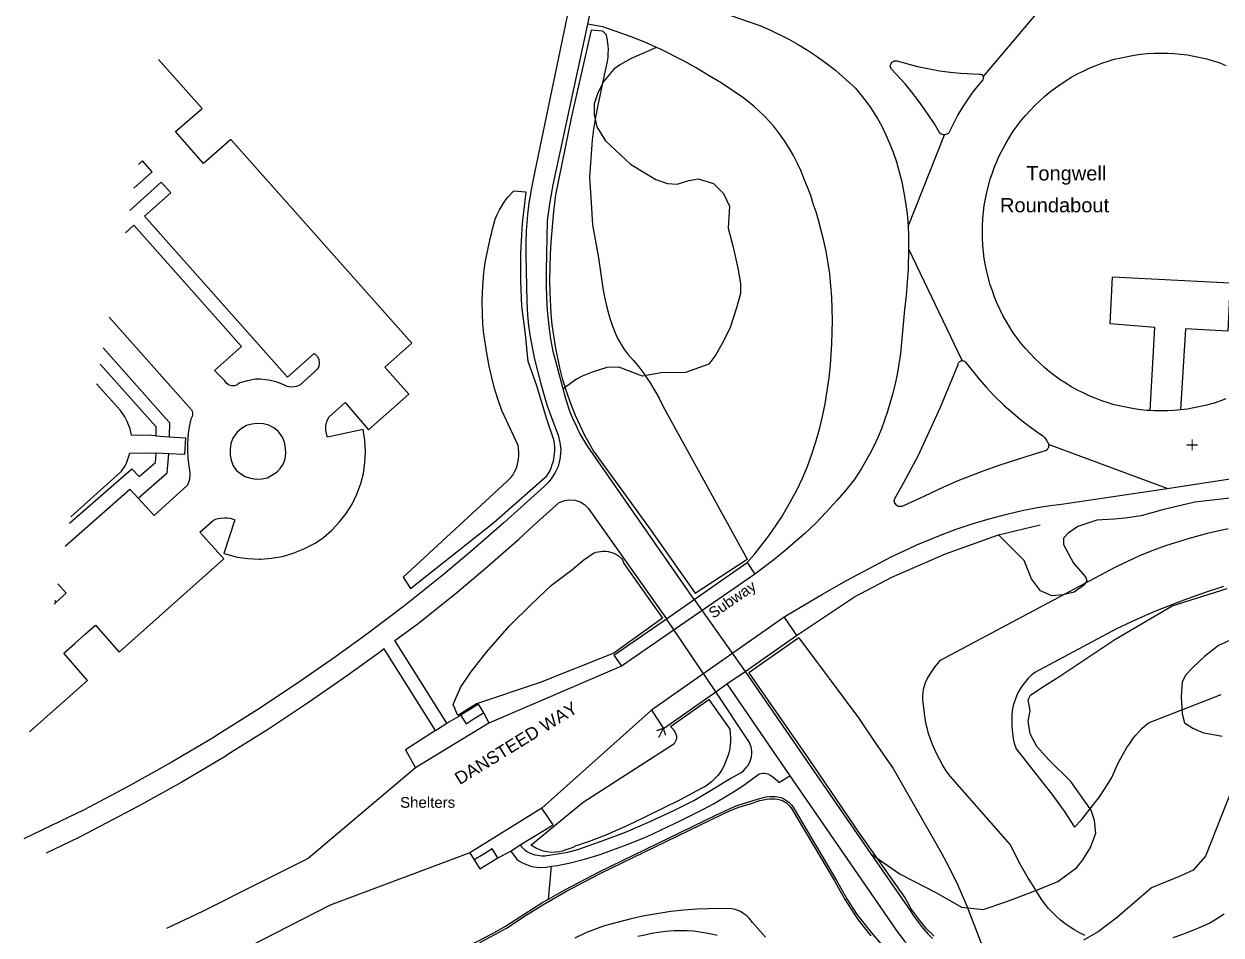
# Model space of a CAD drawing. Header units: millimetres. Extents: x 111502 to 977541, y 8702 to 1044108.
# Drawn here: x 973859.4 to 974026.4, y 477077 to 477204.1 of the extents above; entities that cross this region are included whole.
import ezdxf

# ---------------------------------------------------------------- set-up
doc = ezdxf.new("R2010")
doc.units = ezdxf.units.MM
doc.header["$LTSCALE"] = 0.25
doc.layers.add('X HVSS Site Background', color=8, linetype='Continuous')
doc.styles.add('OS Master Map$1$Standard', font='txt')

# ---------------------------------------------------------------- blocks, each defined once
blk = doc.blocks.new('OS Master Map$1$OSS15')
at = {"color": 8, "true_color": 0x707070, "const_width": 0.174, "flags": 128}
for points in [[(-0.775, 0), (0.775, 0)], [(0, -0.775), (0, 0.775)]]:
    blk.add_lwpolyline(points, dxfattribs=at)
blk = doc.blocks.new('OS Master Map$1$OSS2')
at = {"color": 8, "true_color": 0x707070, "const_width": 0.174, "flags": 128}
for points in [[(0.707, 0.707), (0, 0), (0.707, -0.707)], [(1.42, 0), (0, 0)]]:
    blk.add_lwpolyline(points, dxfattribs=at)
blk = doc.blocks.new('OS MAP')
at = {"layer": 'X HVSS Site Background', "flags": 128}
for points in [[(487739.65, 241746.75), (487743.85, 241745.3), (487743.85, 241745.3), (487745.25, 241744.7), (487745.25, 241744.7), (487746.37, 241744.16), (487746.37, 241744.16), (487746.6, 241744.05), (487746.6, 241744.05), (487747.9, 241743.4), (487747.9, 241743.4), (487749.2, 241742.65), (487749.2, 241742.65), (487750.5, 241741.85), (487750.5, 241741.85), (487751.75, 241741.05), (487751.75, 241741.05), (487753.25, 241739.95), (487753.25, 241739.95), (487754.45, 241739.05), (487754.45, 241739.05), (487757.2, 241736.55), (487757.2, 241736.55), (487757.95, 241735.65), (487757.95, 241735.65), (487758.65, 241734.75), (487758.65, 241734.75), (487759.3, 241733.85), (487759.3, 241733.85), (487760.25, 241732.35), (487760.25, 241732.35), (487760.85, 241731.25), (487760.85, 241731.25), (487761.4, 241730.15), (487761.4, 241730.15), (487761.9, 241729), (487761.9, 241729), (487762.45, 241727.65), (487762.45, 241727.65), (487762.9, 241726.3), (487762.9, 241726.3), (487763.3, 241724.9), (487763.3, 241724.9), (487763.65, 241723.5), (487763.65, 241723.5), (487764.05, 241721.45), (487764.05, 241721.45), (487764.25, 241720), (487764.25, 241720), (487764.45, 241718.6), (487764.45, 241718.6), (487764.53, 241717.27)], [(487717.65, 241750.05), (487712.4, 241724.75), (487712.4, 241724.75), (487711.9, 241722.2), (487711.9, 241722.2), (487711.85, 241721.8), (487711.85, 241721.8), (487711.65, 241720.55), (487711.65, 241720.55), (487711.45, 241718.9), (487711.45, 241718.9), (487711.25, 241716.65), (487711.25, 241716.65), (487711.2, 241715), (487711.2, 241715), (487711.2, 241713.3), (487711.2, 241713.3), (487711.35, 241706.75), (487711.35, 241706.75), (487711.45, 241704.95), (487711.45, 241704.95), (487711.6, 241703.4), (487711.6, 241703.4), (487711.8, 241701.9), (487711.8, 241701.9), (487712.35, 241698.95), (487712.35, 241698.95), (487713.3, 241695.3), (487713.3, 241695.3), (487713.75, 241693.7), (487713.75, 241693.7), (487714.2, 241692.25), (487714.2, 241692.25), (487714.7, 241690.85), (487714.7, 241690.85), (487715.7, 241688.15), (487715.7, 241688.15), (487715.95, 241687.15), (487715.95, 241687.15), (487716.1, 241686.15), (487716.1, 241686.15), (487716, 241685.15), (487716, 241685.15), (487715.95, 241684.8), (487715.95, 241684.8), (487715.7, 241683.8), (487715.7, 241683.8), (487715.25, 241682.85), (487715.25, 241682.85), (487714.7, 241682), (487714.7, 241682), (487714.45, 241681.7), (487714.45, 241681.7), (487713.75, 241681), (487713.75, 241681), (487708.2, 241676), (487708.2, 241676), (487703.5, 241671.9), (487703.5, 241671.9), (487699.7, 241668.7), (487699.7, 241668.7), (487694.35, 241664.4), (487694.35, 241664.4), (487688.85, 241660.25), (487688.85, 241660.25), (487684.65, 241657.25), (487684.65, 241657.25), (487679.2, 241653.45), (487679.2, 241653.45), (487673.7, 241649.8), (487673.7, 241649.8), (487668.05, 241646.25), (487668.05, 241646.25), (487667.75, 241646.05), (487667.75, 241646.05), (487661.75, 241642.5), (487661.75, 241642.5), (487655.65, 241639.1), (487655.65, 241639.1), (487649.5, 241635.85), (487649.5, 241635.85), (487647.45, 241634.85), (487647.45, 241634.85), (487641.2, 241631.83)], [(487719.85, 241745.5), (487720.68, 241749.47)], [(487775, 241738.15), (487783.92, 241748.68)], [(487716.42, 241694.63), (487715, 241699.85), (487715, 241699.85), (487714.7, 241701.6), (487714.7, 241701.6), (487714.45, 241703.35), (487714.45, 241703.35), (487714.25, 241705.55), (487714.25, 241705.55), (487714.15, 241707.35), (487714.15, 241707.35), (487714.1, 241709.1), (487714.1, 241709.1), (487714.1, 241711.05), (487714.1, 241711.05), (487714.25, 241718.1), (487714.25, 241718.1), (487714.6, 241720.7), (487714.6, 241720.7), (487715, 241723.1), (487715, 241723.1), (487719.85, 241745.5)], [(487721.95, 241744.5), (487720.3, 241744.65), (487720.3, 241744.65), (487717.6, 241732.6), (487717.6, 241732.6), (487715.35, 241721.7), (487715.35, 241721.7), (487715.05, 241719.35), (487715.05, 241719.35), (487714.7, 241715.1), (487714.7, 241715.1), (487714.6, 241713.35), (487714.6, 241713.35), (487714.5, 241709.8), (487714.5, 241709.8), (487714.55, 241708.05), (487714.55, 241708.05), (487714.7, 241705.1), (487714.7, 241705.1), (487714.85, 241703.55), (487714.85, 241703.55), (487715.05, 241702.05), (487715.05, 241702.05), (487715.3, 241700.55), (487715.3, 241700.55), (487715.9, 241697.55), (487715.9, 241697.55), (487716.3, 241696.05), (487716.3, 241696.05), (487717, 241693.8), (487717, 241693.8), (487717.55, 241692.35), (487717.55, 241692.35), (487718.1, 241690.95), (487718.1, 241690.95), (487719.4, 241688.15), (487719.4, 241688.15), (487720.65, 241685.95), (487720.65, 241685.95), (487728.4, 241675.25), (487728.4, 241675.25), (487734.85, 241666.1), (487734.85, 241666.1), (487742.1, 241670.85)], [(487729.45, 241742.26), (487728.15, 241742.85), (487728.15, 241742.85), (487726.4, 241743.55), (487726.4, 241743.55), (487724.6, 241744.2), (487724.6, 241744.2), (487721.95, 241745.1), (487721.95, 241745.1), (487719.85, 241745.5)], [(487721.95, 241744.5), (487722.35, 241744.1), (487722.35, 241744.1), (487722.5, 241743.55), (487722.5, 241743.55), (487722.65, 241742.5), (487722.65, 241742.5), (487722.7, 241741.95), (487722.7, 241741.95), (487722.65, 241741.4), (487722.65, 241741.4), (487722.65, 241740.85), (487722.65, 241740.85), (487722.55, 241740.3), (487722.55, 241740.3), (487722.4, 241739.7), (487722.4, 241739.7), (487721.25, 241734.2), (487721.25, 241734.2), (487720.95, 241732.75), (487720.95, 241732.75), (487720.65, 241730.85), (487720.65, 241730.85), (487720.45, 241729.35), (487720.45, 241729.35), (487720.1, 241724.15), (487720.1, 241724.15), (487720.3, 241720.55), (487720.3, 241720.55), (487720.5, 241717.5), (487720.5, 241717.5), (487721.35, 241712.9), (487721.35, 241712.9), (487721.95, 241708.65), (487721.95, 241708.65), (487722.2, 241707.4), (487722.2, 241707.4), (487722.45, 241706.2), (487722.45, 241706.2), (487722.8, 241704.95), (487722.8, 241704.95), (487723, 241704.2), (487723, 241704.2), (487723.25, 241703.5), (487723.25, 241703.5), (487723.75, 241702.2), (487723.75, 241702.2), (487724.1, 241701.5), (487724.1, 241701.5), (487724.9, 241700.2), (487724.9, 241700.2), (487725.4, 241699.5), (487725.4, 241699.5), (487726.2, 241698.6), (487726.2, 241698.6), (487726.95, 241697.7), (487726.95, 241697.7), (487727.65, 241696.75), (487727.65, 241696.75), (487728.6, 241695.35), (487728.6, 241695.35), (487729.2, 241694.35), (487729.2, 241694.35), (487729.8, 241693.3), (487729.8, 241693.3), (487730.4, 241692.05), (487730.4, 241692.05), (487742.1, 241670.85)], [(487729.45, 241742.26), (487725.9, 241740.7), (487725.9, 241740.7), (487724.4, 241739.89), (487724.4, 241739.89), (487723.49, 241739.2), (487723.49, 241739.2), (487722.09, 241737.55), (487722.09, 241737.55), (487721.27, 241735.91), (487721.27, 241735.91), (487720.72, 241734.37), (487720.72, 241734.37), (487720.74, 241732.83), (487720.74, 241732.83), (487721.1, 241731.16), (487721.1, 241731.16), (487722.32, 241729.21), (487722.32, 241729.21), (487725.82, 241725.96), (487725.82, 241725.96), (487729.35, 241723.81), (487729.35, 241723.81), (487730.96, 241723.25), (487730.96, 241723.25), (487732.31, 241723.17), (487732.31, 241723.17), (487733.93, 241723.67), (487733.93, 241723.67), (487735.23, 241723.93), (487735.23, 241723.93), (487737.4, 241723.25), (487737.4, 241723.25), (487738.78, 241721.85), (487738.78, 241721.85), (487739.6, 241720.12), (487739.6, 241720.12), (487739.44, 241717.03), (487739.44, 241717.03), (487740.14, 241714.4), (487740.14, 241714.4), (487740.76, 241711.46), (487740.76, 241711.46), (487741.15, 241709.34), (487741.15, 241709.34), (487741.13, 241707.92), (487741.13, 241707.92), (487740.58, 241705.91), (487740.58, 241705.91), (487739.7, 241703.19), (487739.7, 241703.19), (487738.85, 241701.36), (487738.85, 241701.36), (487737.71, 241699.37), (487737.71, 241699.37), (487736.72, 241698.07), (487736.72, 241698.07), (487733.48, 241696.89), (487733.48, 241696.89), (487730.1, 241696.86), (487730.1, 241696.86), (487727.49, 241696.39), (487727.49, 241696.39), (487724.2, 241697.65), (487724.2, 241697.65), (487722.53, 241697.6), (487722.53, 241697.6), (487720.44, 241696.97), (487720.44, 241696.97), (487719.05, 241696.4), (487719.05, 241696.4), (487718.26, 241695.99), (487718.26, 241695.99), (487716.42, 241694.63)], [(487742.1, 241670.4), (487743.15, 241671.6), (487743.15, 241671.6), (487744.15, 241672.85), (487744.15, 241672.85), (487745.1, 241674.1), (487745.1, 241674.1), (487746.05, 241675.45), (487746.05, 241675.45), (487746.9, 241676.75), (487746.9, 241676.75), (487747.7, 241678.15), (487747.7, 241678.15), (487749, 241680.5), (487749, 241680.5), (487749.8, 241682.15), (487749.8, 241682.15), (487750.5, 241683.8), (487750.5, 241683.8), (487751.1, 241685.5), (487751.1, 241685.5), (487751.65, 241687.25), (487751.65, 241687.25), (487752.15, 241689), (487752.15, 241689), (487752.6, 241690.75), (487752.6, 241690.75), (487752.95, 241692.55), (487752.95, 241692.55), (487753.25, 241694.35), (487753.25, 241694.35), (487753.5, 241696.15), (487753.5, 241696.15), (487753.7, 241697.95), (487753.7, 241697.95), (487753.9, 241700.9), (487753.9, 241700.9), (487754, 241704.15), (487754, 241704.15), (487753.9, 241707.4), (487753.9, 241707.4), (487753.75, 241709), (487753.75, 241709), (487753.6, 241710.65), (487753.6, 241710.65), (487753.1, 241713.85), (487753.1, 241713.85), (487752.75, 241715.45), (487752.75, 241715.45), (487752.05, 241718.15), (487752.05, 241718.15), (487751.7, 241719.3), (487751.7, 241719.3), (487751.3, 241720.45), (487751.3, 241720.45), (487750.95, 241721.6), (487750.95, 241721.6), (487750.5, 241722.75), (487750.5, 241722.75), (487750.05, 241723.85), (487750.05, 241723.85), (487749.6, 241725), (487749.6, 241725), (487749.1, 241726.05), (487749.1, 241726.05), (487748.55, 241727.15), (487748.55, 241727.15), (487747.95, 241728.2), (487747.95, 241728.2), (487747.3, 241729.2), (487747.3, 241729.2), (487746.6, 241730.2), (487746.6, 241730.2), (487745.75, 241731.3), (487745.75, 241731.3), (487744.45, 241732.7), (487744.45, 241732.7), (487743.05, 241734), (487743.05, 241734), (487741.6, 241735.15), (487741.6, 241735.15), (487740.05, 241736.25), (487740.05, 241736.25), (487738.45, 241737.3), (487738.45, 241737.3), (487736.8, 241738.3), (487736.8, 241738.3), (487734.95, 241739.4), (487734.95, 241739.4), (487733.3, 241740.35), (487733.3, 241740.35), (487729.9, 241742.05), (487729.9, 241742.05), (487729.45, 241742.26)], [(487798.3, 241691.6), (487797.9, 241691.6), (487797.9, 241691.6), (487797, 241691.7), (487797, 241691.7), (487796.05, 241691.85), (487796.05, 241691.85), (487795.15, 241692), (487795.15, 241692), (487794.2, 241692.2), (487794.2, 241692.2), (487793.3, 241692.4), (487793.3, 241692.4), (487792.45, 241692.65), (487792.45, 241692.65), (487791.55, 241692.95), (487791.55, 241692.95), (487790.65, 241693.3), (487790.65, 241693.3), (487789.8, 241693.65), (487789.8, 241693.65), (487788.95, 241694.05), (487788.95, 241694.05), (487788.15, 241694.45), (487788.15, 241694.45), (487787.3, 241694.9), (487787.3, 241694.9), (487786.55, 241695.4), (487786.55, 241695.4), (487785.75, 241695.9), (487785.75, 241695.9), (487784.25, 241697), (487784.25, 241697), (487783.55, 241697.6), (487783.55, 241697.6), (487782.15, 241698.9), (487782.15, 241698.9), (487781.55, 241699.55), (487781.55, 241699.55), (487780.9, 241700.25), (487780.9, 241700.25), (487780.3, 241700.95), (487780.3, 241700.95), (487779.2, 241702.45), (487779.2, 241702.45), (487778.91, 241702.91), (487778.91, 241702.91), (487778.2, 241704.05), (487778.2, 241704.05), (487777.75, 241704.85), (487777.75, 241704.85), (487776.95, 241706.55), (487776.95, 241706.55), (487776.6, 241707.4), (487776.6, 241707.4), (487776.3, 241708.3), (487776.3, 241708.3), (487776, 241709.15), (487776, 241709.15), (487775.5, 241710.95), (487775.5, 241710.95), (487775.35, 241711.85), (487775.35, 241711.85), (487775.15, 241712.8), (487775.15, 241712.8), (487775.05, 241713.7), (487775.05, 241713.7), (487774.95, 241714.65), (487774.95, 241714.65), (487774.9, 241715.55), (487774.9, 241715.55), (487774.9, 241717.45), (487774.9, 241717.45), (487774.95, 241718.35), (487774.95, 241718.35), (487775.05, 241719.3), (487775.05, 241719.3), (487775.15, 241720.2), (487775.15, 241720.2), (487775.35, 241721.15), (487775.35, 241721.15), (487775.5, 241722.05), (487775.5, 241722.05), (487776, 241723.85), (487776, 241723.85), (487776.3, 241724.75), (487776.3, 241724.75), (487776.6, 241725.6), (487776.6, 241725.6), (487776.95, 241726.45), (487776.95, 241726.45), (487777.06, 241726.69), (487777.06, 241726.69), (487777.35, 241727.3), (487777.35, 241727.3), (487777.8, 241728.15), (487777.8, 241728.15), (487778.2, 241728.95), (487778.2, 241728.95), (487779.2, 241730.55), (487779.2, 241730.55), (487780.3, 241732.05), (487780.3, 241732.05), (487780.9, 241732.75), (487780.9, 241732.75), (487781.55, 241733.45), (487781.55, 241733.45), (487782.15, 241734.1), (487782.15, 241734.1), (487783.55, 241735.4), (487783.55, 241735.4), (487784.25, 241736), (487784.25, 241736), (487785.75, 241737.1), (487785.75, 241737.1), (487786.55, 241737.6), (487786.55, 241737.6), (487787.3, 241738.1), (487787.3, 241738.1), (487788.15, 241738.55), (487788.15, 241738.55), (487788.95, 241738.95), (487788.95, 241738.95), (487789.8, 241739.35), (487789.8, 241739.35), (487790.65, 241739.7), (487790.65, 241739.7), (487791.55, 241740.05), (487791.55, 241740.05), (487792.45, 241740.35), (487792.45, 241740.35), (487793.3, 241740.6), (487793.3, 241740.6), (487794.25, 241740.8), (487794.25, 241740.8), (487795.15, 241741), (487795.15, 241741), (487796.05, 241741.15), (487796.05, 241741.15), (487797, 241741.3), (487797, 241741.3), (487797.9, 241741.4), (487797.9, 241741.4), (487798.85, 241741.45), (487798.85, 241741.45), (487800.7, 241741.45), (487800.7, 241741.45), (487801.65, 241741.4), (487801.65, 241741.4), (487802.55, 241741.3), (487802.55, 241741.3), (487803.5, 241741.2), (487803.5, 241741.2), (487804.4, 241741.05), (487804.4, 241741.05), (487806.2, 241740.65), (487806.2, 241740.65), (487807.1, 241740.4), (487807.1, 241740.4), (487807.6, 241740.23), (487807.6, 241740.23), (487808, 241740.1), (487808, 241740.1), (487808.85, 241739.75)], [(487808.85, 241693.25), (487808, 241692.9), (487808, 241692.9), (487807.1, 241692.6), (487807.1, 241692.6), (487806.67, 241692.48), (487806.67, 241692.48), (487806.2, 241692.35), (487806.2, 241692.35), (487804.4, 241691.95), (487804.4, 241691.95), (487803.5, 241691.8), (487803.5, 241691.8), (487802.55, 241691.7)], [(487641.98, 241646.77), (487650.05, 241653.95), (487650.05, 241653.95), (487646.75, 241657.75), (487646.75, 241657.75), (487648.3, 241659.1), (487648.3, 241659.1), (487649.75, 241660.4), (487649.75, 241660.4), (487651.2, 241661.65), (487651.2, 241661.65), (487654.5, 241657.9), (487654.5, 241657.9), (487669.1, 241670.9), (487669.1, 241670.9), (487665.75, 241674.65), (487665.75, 241674.65), (487667.65, 241676.3), (487667.65, 241676.3), (487667.95, 241676.45), (487667.95, 241676.45), (487668.3, 241676.55), (487668.3, 241676.55), (487668.65, 241676.6), (487668.65, 241676.6), (487669.2, 241676.65), (487669.2, 241676.65), (487669.55, 241676.65), (487669.55, 241676.65), (487669.9, 241676.6), (487669.9, 241676.6), (487670.25, 241676.5), (487670.25, 241676.5), (487670.6, 241676.35), (487670.6, 241676.35), (487669.1, 241671.65), (487669.1, 241671.65), (487669.45, 241671.55), (487669.45, 241671.55), (487670.95, 241671.15), (487670.95, 241671.15), (487672.45, 241670.95), (487672.45, 241670.95), (487674, 241670.85), (487674, 241670.85), (487674.2, 241670.85), (487674.2, 241670.85), (487675.75, 241671), (487675.75, 241671), (487677.25, 241671.25), (487677.25, 241671.25), (487678.75, 241671.7), (487678.75, 241671.7), (487680.15, 241672.25), (487680.15, 241672.25), (487681.8, 241673.1), (487681.8, 241673.1), (487683, 241673.9), (487683, 241673.9), (487684.15, 241674.9), (487684.15, 241674.9), (487685.2, 241676.05), (487685.2, 241676.05), (487686.15, 241677.25), (487686.15, 241677.25), (487687, 241678.55), (487687, 241678.55), (487687.65, 241679.95), (487687.65, 241679.95), (487688.2, 241681.4), (487688.2, 241681.4), (487688.55, 241682.8), (487688.55, 241682.8), (487688.75, 241684.35), (487688.75, 241684.35), (487688.85, 241685.9), (487688.85, 241685.9), (487688.75, 241687.45), (487688.75, 241687.45), (487688.5, 241688.95), (487688.5, 241688.95), (487683.55, 241687.9), (487683.55, 241687.9), (487683.45, 241688.15), (487683.45, 241688.15), (487683.3, 241688.8), (487683.3, 241688.8), (487683.3, 241689.45), (487683.3, 241689.45), (487683.45, 241690.05), (487683.45, 241690.05), (487683.75, 241690.65), (487683.75, 241690.65), (487686, 241692.7), (487686, 241692.7), (487689.25, 241688.9), (487689.25, 241688.9), (487694.9, 241693.9), (487694.9, 241693.9), (487691.55, 241697.65), (487691.55, 241697.65), (487695.3, 241701), (487695.3, 241701), (487670.05, 241729.4), (487670.05, 241729.4), (487666.25, 241726.05), (487666.25, 241726.05), (487662.35, 241730.5), (487662.35, 241730.5), (487666.05, 241733.75), (487666.05, 241733.75), (487659.99, 241740.57)], [(487769.6, 241730.05), (487769.45, 241730.05), (487769.45, 241730.05), (487769.15, 241730.15), (487769.15, 241730.15), (487768.95, 241730.3), (487768.95, 241730.3), (487768.2, 241731.6), (487768.2, 241731.6), (487767.35, 241732.9), (487767.35, 241732.9), (487766, 241734.8), (487766, 241734.8), (487765.05, 241736), (487765.05, 241736), (487764.1, 241737.15), (487764.1, 241737.15), (487762.2, 241739.2), (487762.2, 241739.2), (487762.05, 241739.65), (487762.05, 241739.65), (487762.1, 241739.8), (487762.1, 241739.8), (487762.15, 241740), (487762.15, 241740), (487762.25, 241740.15), (487762.25, 241740.15), (487762.35, 241740.25), (487762.35, 241740.25), (487762.5, 241740.3), (487762.5, 241740.3), (487762.6, 241740.4), (487762.6, 241740.4), (487762.95, 241740.4), (487762.95, 241740.4), (487765.85, 241739.6), (487765.85, 241739.6), (487767.3, 241739.3), (487767.3, 241739.3), (487768.9, 241739), (487768.9, 241739), (487770.4, 241738.8), (487770.4, 241738.8), (487771.85, 241738.65), (487771.85, 241738.65), (487774.45, 241738.5), (487774.45, 241738.5), (487774.7, 241738.5), (487774.7, 241738.5), (487774.8, 241738.45), (487774.8, 241738.45), (487774.9, 241738.35), (487774.9, 241738.35), (487775, 241738.15)], [(487775, 241738.15), (487775.05, 241738), (487775.05, 241738), (487775, 241737.9), (487775, 241737.9), (487774.95, 241737.75), (487774.95, 241737.75), (487774.15, 241736.8), (487774.15, 241736.8), (487773.4, 241735.85), (487773.4, 241735.85), (487772.1, 241733.9), (487772.1, 241733.9), (487771.45, 241732.85), (487771.45, 241732.85), (487770.2, 241730.35), (487770.2, 241730.35), (487770.1, 241730.25), (487770.1, 241730.25), (487769.95, 241730.15), (487769.95, 241730.15), (487769.8, 241730.1), (487769.8, 241730.1), (487769.6, 241730.05)], [(487764.53, 241717.27), (487769.6, 241730.05)], [(487656.55, 241722.62), (487659.1, 241724.9), (487659.1, 241724.9), (487657.75, 241726.45), (487657.75, 241726.45), (487657.18, 241725.94)], [(487655.95, 241719.5), (487660.35, 241723.45), (487660.35, 241723.45), (487661.7, 241721.95), (487661.7, 241721.95), (487658, 241718.7), (487658, 241718.7), (487677.95, 241696.25), (487677.95, 241696.25), (487681.7, 241699.55), (487681.7, 241699.55), (487681.8, 241699.45), (487681.8, 241699.45), (487682.15, 241699.15), (487682.15, 241699.15), (487682.35, 241698.7), (487682.35, 241698.7), (487682.4, 241698.2), (487682.4, 241698.2), (487682.35, 241697.75), (487682.35, 241697.75), (487682.1, 241697.35), (487682.1, 241697.35), (487681.75, 241697), (487681.75, 241697), (487679.75, 241695.2), (487679.75, 241695.2), (487679.45, 241695.05), (487679.45, 241695.05), (487679.2, 241694.95), (487679.2, 241694.95), (487678.9, 241694.9), (487678.9, 241694.9), (487678.45, 241694.85), (487678.45, 241694.85), (487678.2, 241694.9), (487678.2, 241694.9), (487677.9, 241694.95), (487677.9, 241694.95), (487677.45, 241695.2), (487677.45, 241695.2), (487676.4, 241695.6), (487676.4, 241695.6), (487675.3, 241695.85), (487675.3, 241695.85), (487674.15, 241695.95), (487674.15, 241695.95), (487673.5, 241695.95), (487673.5, 241695.95), (487672.4, 241695.75), (487672.4, 241695.75), (487671.3, 241695.45), (487671.3, 241695.45), (487671.1, 241695.3), (487671.1, 241695.3), (487670.95, 241695.2), (487670.95, 241695.2), (487670.75, 241695.1), (487670.75, 241695.1), (487670.55, 241695.05), (487670.55, 241695.05), (487670.15, 241695.05), (487670.15, 241695.05), (487669.95, 241695.1), (487669.95, 241695.1), (487669.75, 241695.2), (487669.75, 241695.2), (487669.45, 241695.4), (487669.45, 241695.4), (487669.3, 241695.6), (487669.3, 241695.6), (487669.2, 241695.75), (487669.2, 241695.75), (487667.8, 241697.2), (487667.8, 241697.2), (487671.55, 241700.55), (487671.55, 241700.55), (487656.55, 241717.45), (487656.55, 241717.45), (487655.35, 241716.39)], [(487694.1, 241668.35), (487708.55, 241681.7), (487708.55, 241681.7), (487709.15, 241682.3), (487709.15, 241682.3), (487709.4, 241682.6), (487709.4, 241682.6), (487709.65, 241683.05), (487709.65, 241683.05), (487709.85, 241683.45), (487709.85, 241683.45), (487710, 241683.9), (487710, 241683.9), (487710.1, 241684.35), (487710.1, 241684.35), (487710.2, 241684.85), (487710.2, 241684.85), (487710.25, 241685.3), (487710.25, 241685.3), (487710.25, 241685.75), (487710.25, 241685.75), (487710.2, 241686.25), (487710.2, 241686.25), (487710.15, 241686.7), (487710.15, 241686.7), (487707.85, 241691.6), (487707.85, 241691.6), (487707.35, 241693.1), (487707.35, 241693.1), (487706.85, 241694.65), (487706.85, 241694.65), (487706.45, 241696.2), (487706.45, 241696.2), (487706.1, 241697.8), (487706.1, 241697.8), (487705.75, 241699.6), (487705.75, 241699.6), (487705.35, 241702.3), (487705.35, 241702.3), (487705.2, 241703.7), (487705.2, 241703.7), (487705.15, 241705.05), (487705.15, 241705.05), (487705.1, 241706.7), (487705.1, 241706.7), (487705.15, 241708.1), (487705.15, 241708.1), (487705.25, 241709.5), (487705.25, 241709.5), (487705.35, 241710.85), (487705.35, 241710.85), (487705.55, 241712.25), (487705.55, 241712.25), (487706.1, 241714.9), (487706.1, 241714.9), (487706.25, 241715.6), (487706.25, 241715.6), (487706.4, 241716.25), (487706.4, 241716.25), (487706.55, 241716.95), (487706.55, 241716.95), (487706.75, 241717.6), (487706.75, 241717.6), (487706.95, 241718.3), (487706.95, 241718.3), (487707.2, 241718.95), (487707.2, 241718.95), (487707.55, 241719.6), (487707.55, 241719.6), (487707.9, 241720.2), (487707.9, 241720.2), (487708.3, 241720.8), (487708.3, 241720.8), (487708.7, 241721.35), (487708.7, 241721.35), (487709.5, 241722.2)], [(487694.1, 241668.35), (487695.1, 241666.75), (487695.1, 241666.75), (487706.75, 241676), (487706.75, 241676), (487714.15, 241682.5), (487714.15, 241682.5), (487714.55, 241683.15), (487714.55, 241683.15), (487714.75, 241683.6), (487714.75, 241683.6), (487714.9, 241684.05), (487714.9, 241684.05), (487715.05, 241684.55), (487715.05, 241684.55), (487715.2, 241685.55), (487715.2, 241685.55), (487715.25, 241686), (487715.25, 241686), (487715.25, 241686.5), (487715.25, 241686.5), (487715.2, 241687), (487715.2, 241687), (487715.1, 241687.5), (487715.1, 241687.5), (487714.1, 241690.55), (487714.1, 241690.55), (487712.75, 241695.05), (487712.75, 241695.05), (487711.55, 241698.45), (487711.55, 241698.45), (487711.15, 241702.25), (487711.15, 241702.25), (487710.65, 241706.15), (487710.65, 241706.15), (487710.5, 241709.7), (487710.5, 241709.7), (487710.5, 241713.6), (487710.5, 241713.6), (487710.75, 241717.75), (487710.75, 241717.75), (487711.25, 241722.05), (487711.25, 241722.05), (487709.5, 241722.2)], [(487764.53, 241717.27), (487764.6, 241716.05), (487764.6, 241716.05), (487764.6, 241714.15)], [(487764.6, 241714.15), (487764.55, 241711.35), (487764.55, 241711.35), (487764.25, 241707.65), (487764.25, 241707.65), (487764.05, 241705.7), (487764.05, 241705.7), (487763.45, 241699.55), (487763.45, 241699.55), (487763.25, 241698.05), (487763.25, 241698.05), (487763, 241696.6), (487763, 241696.6), (487762.7, 241695.15), (487762.7, 241695.15), (487762.3, 241693.7), (487762.3, 241693.7), (487761.65, 241691.45), (487761.65, 241691.45), (487761.25, 241690.25), (487761.25, 241690.25), (487760.8, 241689.05), (487760.8, 241689.05), (487760.3, 241687.85), (487760.3, 241687.85), (487759.8, 241686.7), (487759.8, 241686.7), (487759.2, 241685.55), (487759.2, 241685.55), (487758.05, 241683.5), (487758.05, 241683.5), (487757, 241681.95), (487757, 241681.95), (487755.85, 241680.5), (487755.85, 241680.5), (487754.65, 241679.1), (487754.65, 241679.1), (487753.1, 241677.4), (487753.1, 241677.4), (487751.65, 241675.9), (487751.65, 241675.9), (487750.15, 241674.45), (487750.15, 241674.45), (487747.4, 241672.05), (487747.4, 241672.05), (487745.8, 241670.75), (487745.8, 241670.75), (487743.16, 241668.78)], [(487764.6, 241714.15), (487772.05, 241698.6)], [(487798.3, 241691.6), (487798.95, 241703.2), (487798.95, 241703.2), (487792.7, 241703.7), (487792.7, 241703.7), (487793.05, 241710.25), (487793.05, 241710.25), (487809.45, 241709.4), (487809.45, 241709.4), (487809.15, 241702.65), (487809.15, 241702.65), (487803.25, 241703), (487803.25, 241703), (487802.55, 241691.7)], [(487653.09, 241704.6), (487664.55, 241691.7), (487664.55, 241691.7), (487664.65, 241691.5), (487664.65, 241691.5), (487664.7, 241691.3), (487664.7, 241691.3), (487664.7, 241690.85), (487664.7, 241690.85), (487664.6, 241690.65), (487664.6, 241690.65), (487664.5, 241690.4), (487664.5, 241690.4), (487664.3, 241689.55), (487664.3, 241689.55), (487664.15, 241688.75), (487664.15, 241688.75), (487664.05, 241687.9), (487664.05, 241687.9), (487664, 241686.75), (487664, 241686.75), (487664, 241685.9), (487664, 241685.9), (487664.05, 241685.05), (487664.05, 241685.05), (487664.15, 241684.2), (487664.15, 241684.2), (487664.35, 241682.9), (487664.35, 241682.9), (487664.35, 241682.6), (487664.35, 241682.6), (487664.3, 241682), (487664.3, 241682), (487664.2, 241681.7), (487664.2, 241681.7), (487664, 241681.2), (487664, 241681.2), (487659.35, 241676.95), (487659.35, 241676.95), (487657.15, 241679.35)], [(487652.27, 241700.33), (487660.95, 241690.55), (487660.95, 241690.55), (487661.5, 241689.95), (487661.5, 241689.95), (487661.45, 241687.95)], [(487651.83, 241698.07), (487659.6, 241689.35), (487659.6, 241689.35), (487659.6, 241688.05)], [(487784.1, 241686.85), (487784.1, 241686.5), (487784.1, 241686.5), (487784.05, 241686.35), (487784.05, 241686.35), (487783.95, 241686.2), (487783.95, 241686.2), (487783.8, 241686), (487783.8, 241686), (487780.95, 241685.15), (487780.95, 241685.15), (487777.2, 241683.95), (487777.2, 241683.95), (487775.1, 241683.2), (487775.1, 241683.2), (487771.45, 241681.8), (487771.45, 241681.8), (487769.45, 241680.9), (487769.45, 241680.9), (487766.8, 241679.65), (487766.8, 241679.65), (487763.9, 241678.3), (487763.9, 241678.3), (487763.6, 241678.2), (487763.6, 241678.2), (487763.47, 241678.2), (487763.47, 241678.2), (487763.25, 241678.2), (487763.25, 241678.2), (487763.1, 241678.25), (487763.1, 241678.25), (487762.95, 241678.35), (487762.95, 241678.35), (487762.85, 241678.45), (487762.85, 241678.45), (487762.65, 241678.75), (487762.65, 241678.75), (487762.65, 241678.9), (487762.65, 241678.9), (487762.6, 241679.05), (487762.6, 241679.05), (487762.65, 241679.25), (487762.65, 241679.25), (487764, 241681.65), (487764, 241681.65), (487765.95, 241685.3), (487765.95, 241685.3), (487769.05, 241692.05), (487769.05, 241692.05), (487771.5, 241698), (487771.5, 241698), (487771.5, 241698.15), (487771.5, 241698.15), (487771.55, 241698.25), (487771.55, 241698.25), (487771.75, 241698.45), (487771.75, 241698.45), (487771.9, 241698.55), (487771.9, 241698.55), (487772.05, 241698.6)], [(487772.05, 241698.6), (487772.15, 241698.55), (487772.15, 241698.55), (487772.3, 241698.55), (487772.3, 241698.55), (487772.4, 241698.5), (487772.4, 241698.5), (487772.55, 241698.35), (487772.55, 241698.35), (487774.45, 241695.95), (487774.45, 241695.95), (487775.45, 241694.8), (487775.45, 241694.8), (487776.5, 241693.7), (487776.5, 241693.7), (487777.9, 241692.35), (487777.9, 241692.35), (487780.2, 241690.35), (487780.2, 241690.35), (487781.4, 241689.4), (487781.4, 241689.4), (487782.9, 241688.35), (487782.9, 241688.35), (487783.15, 241688.2), (487783.15, 241688.2), (487783.35, 241688.05), (487783.35, 241688.05), (487783.55, 241687.85), (487783.55, 241687.85), (487783.75, 241687.6), (487783.75, 241687.6), (487783.85, 241687.45), (487783.85, 241687.45), (487783.95, 241687.25), (487783.95, 241687.25), (487784.05, 241687.1), (487784.05, 241687.1), (487784.1, 241686.85)], [(487659.6, 241688.05), (487659, 241688.1), (487659, 241688.1), (487656.2, 241688.15), (487656.2, 241688.15), (487656, 241689.05), (487656, 241689.05), (487655.6, 241690.05), (487655.6, 241690.05), (487655.25, 241690.7), (487655.25, 241690.7), (487654.65, 241691.6), (487654.65, 241691.6), (487651.31, 241695.33)], [(487734.7, 241665.25), (487719.85, 241686.6), (487719.85, 241686.6), (487718.75, 241688.4), (487718.75, 241688.4), (487718.3, 241689.3), (487718.3, 241689.3), (487717.8, 241690.4), (487717.8, 241690.4), (487717.4, 241691.35), (487717.4, 241691.35), (487716.8, 241693.25), (487716.8, 241693.25), (487716.42, 241694.63)], [(487802.55, 241691.7), (487801.6, 241691.6), (487801.6, 241691.6), (487800.7, 241691.55), (487800.7, 241691.55), (487798.85, 241691.55), (487798.85, 241691.55), (487798.3, 241691.6)], [(487676.5, 241683.05), (487676.95, 241683.5), (487676.95, 241683.5), (487677.35, 241684.1), (487677.35, 241684.1), (487677.55, 241684.6), (487677.55, 241684.6), (487677.65, 241684.9), (487677.65, 241684.9), (487677.75, 241685.6), (487677.75, 241685.6), (487677.7, 241686.4), (487677.7, 241686.4), (487677.55, 241687.2), (487677.55, 241687.2), (487677.25, 241687.9), (487677.25, 241687.9), (487676.8, 241688.55), (487676.8, 241688.55), (487676.65, 241688.7), (487676.65, 241688.7), (487676.05, 241689.2), (487676.05, 241689.2), (487675.35, 241689.55), (487675.35, 241689.55), (487674.6, 241689.75), (487674.6, 241689.75), (487673.8, 241689.8), (487673.8, 241689.8), (487673, 241689.7), (487673, 241689.7), (487672.25, 241689.5), (487672.25, 241689.5), (487671.55, 241689.1), (487671.55, 241689.1), (487670.95, 241688.6), (487670.95, 241688.6), (487670.8, 241688.4), (487670.8, 241688.4), (487670.35, 241687.75), (487670.35, 241687.75), (487670.05, 241687), (487670.05, 241687), (487669.95, 241686.2), (487669.95, 241686.2), (487669.95, 241685.4), (487669.95, 241685.4), (487670.1, 241684.65), (487670.1, 241684.65), (487670.4, 241683.9), (487670.4, 241683.9), (487670.85, 241683.25), (487670.85, 241683.25), (487671.4, 241682.8), (487671.4, 241682.8), (487672.05, 241682.4), (487672.05, 241682.4), (487672.8, 241682.15), (487672.8, 241682.15), (487673.6, 241682), (487673.6, 241682), (487674.4, 241682.05), (487674.4, 241682.05), (487675.15, 241682.2), (487675.15, 241682.2), (487676.5, 241683.05)], [(487659.6, 241688.05), (487661.45, 241687.95)], [(487661.45, 241687.95), (487663.75, 241687.8), (487663.75, 241687.8), (487663.6, 241685.45), (487663.6, 241685.45), (487661.4, 241685.55)], [(487800.68, 241680.74), (487784.1, 241686.85)], [(487647.57, 241675.88), (487656.25, 241683.45), (487656.25, 241683.45), (487657.25, 241682.4), (487657.25, 241682.4), (487659.55, 241684.35), (487659.55, 241684.35), (487659.65, 241685.65)], [(487647.74, 241676.79), (487654.15, 241682.55), (487654.15, 241682.55), (487654.8, 241683.15), (487654.8, 241683.15), (487655.3, 241683.9), (487655.3, 241683.9), (487655.5, 241684.25), (487655.5, 241684.25), (487655.8, 241685.1), (487655.8, 241685.1), (487655.95, 241685.65), (487655.95, 241685.65), (487658.85, 241685.7), (487658.85, 241685.7), (487659.65, 241685.65)], [(487657.15, 241679.35), (487661.2, 241682.9), (487661.2, 241682.9), (487661.4, 241685.55)], [(487661.4, 241685.55), (487659.65, 241685.65)], [(487800.68, 241680.74), (487809.48, 241682.05), (487809.48, 241682.05), (487820.25, 241683.65)], [(487646.96, 241672.68), (487655.95, 241680.65), (487655.95, 241680.65), (487657.15, 241679.35)], [(487747.24, 241662.77), (487747.5, 241662.95), (487747.5, 241662.95), (487752.6, 241666), (487752.6, 241666), (487755.95, 241667.9), (487755.95, 241667.9), (487762.25, 241671.25), (487762.25, 241671.25), (487763.98, 241672.04), (487763.98, 241672.04), (487765.75, 241672.85), (487765.75, 241672.85), (487768.8, 241674.1), (487768.8, 241674.1), (487771.1, 241675), (487771.1, 241675), (487773.45, 241675.8), (487773.45, 241675.8), (487775.85, 241676.5), (487775.85, 241676.5), (487778.3, 241677.15), (487778.3, 241677.15), (487780.45, 241677.65), (487780.45, 241677.65), (487782.55, 241678.05), (487782.55, 241678.05), (487784.7, 241678.4), (487784.7, 241678.4), (487785.6, 241678.5), (487785.6, 241678.5), (487800.68, 241680.74)], [(487812.68, 241679.74), (487804.52, 241678.83), (487804.52, 241678.83), (487800, 241677.73), (487800, 241677.73), (487797.03, 241676.92), (487797.03, 241676.92), (487794.82, 241676.6), (487794.82, 241676.6), (487793.28, 241676.42), (487793.28, 241676.42), (487790.84, 241676.31), (487790.84, 241676.31), (487788.2, 241675.44), (487788.2, 241675.44), (487786.87, 241674.49), (487786.87, 241674.49), (487786.2, 241673.78), (487786.2, 241673.78), (487786.2, 241672.89), (487786.2, 241672.89), (487787.62, 241670.3), (487787.62, 241670.3), (487789.26, 241668.38), (487789.26, 241668.38), (487789.46, 241667.82), (487789.46, 241667.82), (487789.3, 241667.56), (487789.3, 241667.56), (487789.13, 241667.29), (487789.13, 241667.29), (487787.69, 241666.25), (487787.69, 241666.25), (487786.18, 241665.89), (487786.18, 241665.89), (487784.57, 241665.77), (487784.57, 241665.77), (487783.02, 241666.45), (487783.02, 241666.45), (487781.75, 241668.11), (487781.75, 241668.11), (487780.72, 241670.69), (487780.72, 241670.69), (487777.16, 241674.27)], [(487700.2, 241648), (487693.5, 241658.65), (487693.5, 241658.65), (487692.95, 241659.5), (487692.95, 241659.5), (487696.2, 241661.9), (487696.2, 241661.9), (487701.6, 241666.2), (487701.6, 241666.2), (487705.5, 241669.5), (487705.5, 241669.5), (487710.25, 241673.65), (487710.25, 241673.65), (487712.25, 241675.5), (487712.25, 241675.5), (487715.85, 241678.75), (487715.85, 241678.75), (487716, 241678.8), (487716, 241678.8), (487716.65, 241679.05), (487716.65, 241679.05), (487717.35, 241679.15), (487717.35, 241679.15), (487718.1, 241679.1), (487718.1, 241679.1), (487718.8, 241678.85), (487718.8, 241678.85), (487719.4, 241678.5), (487719.4, 241678.5), (487719.9, 241678), (487719.9, 241678), (487730.85, 241662.55)], [(487808.6, 241621.35), (487807.95, 241620.9), (487807.95, 241620.9), (487807.3, 241620.5), (487807.3, 241620.5), (487806.6, 241620.1), (487806.6, 241620.1), (487805.9, 241619.75), (487805.9, 241619.75), (487805.15, 241619.45), (487805.15, 241619.45), (487804.45, 241619.15), (487804.45, 241619.15), (487802.95, 241618.55), (487802.95, 241618.55), (487801.45, 241618.05)], [(487789.25, 241618.35), (487788.55, 241618.7), (487788.55, 241618.7), (487787.8, 241619.1), (487787.8, 241619.1), (487787.15, 241619.55), (487787.15, 241619.55), (487786.45, 241620), (487786.45, 241620), (487785.8, 241620.5), (487785.8, 241620.5), (487785.2, 241621.05), (487785.2, 241621.05), (487784.1, 241622.15), (487784.1, 241622.15), (487783.6, 241622.8), (487783.6, 241622.8), (487783.1, 241623.5), (487783.1, 241623.5), (487782.2, 241624.9), (487782.2, 241624.9), (487781.75, 241625.65), (487781.75, 241625.65), (487781.3, 241626.35), (487781.3, 241626.35), (487780.15, 241628.3), (487780.15, 241628.3), (487779.45, 241629.65), (487779.45, 241629.65), (487778.8, 241631), (487778.8, 241631), (487770.4, 241640.6), (487770.4, 241640.6), (487769.85, 241641.35), (487769.85, 241641.35), (487769.35, 241642.15), (487769.35, 241642.15), (487768.9, 241642.95), (487768.9, 241642.95), (487768.5, 241643.75), (487768.5, 241643.75), (487767.95, 241645), (487767.95, 241645), (487767.65, 241645.75), (487767.65, 241645.75), (487767.4, 241646.55), (487767.4, 241646.55), (487767, 241648.1), (487767, 241648.1), (487766.8, 241649.35), (487766.8, 241649.35), (487766.6, 241651.3), (487766.6, 241651.3), (487766.6, 241651.8), (487766.6, 241651.8), (487766.7, 241652.75), (487766.7, 241652.75), (487766.9, 241653.5), (487766.9, 241653.5), (487767.2, 241654.15), (487767.2, 241654.15), (487767.85, 241655.2), (487767.85, 241655.2), (487768.25, 241655.8), (487768.25, 241655.8), (487769.05, 241656.75), (487769.05, 241656.75), (487793.5, 241669.8), (487793.5, 241669.8), (487796.95, 241671.4), (487796.95, 241671.4), (487798.7, 241672.1), (487798.7, 241672.1), (487800.5, 241672.75), (487800.5, 241672.75), (487803.8, 241673.8), (487803.8, 241673.8), (487805.15, 241674.15), (487805.15, 241674.15), (487806.5, 241674.55), (487806.5, 241674.55), (487809.2, 241675.15)], [(487777.16, 241674.27), (487782.95, 241675.64)], [(487748.95, 241660.2), (487757.05, 241665.6), (487757.05, 241665.6), (487762.25, 241668.35), (487762.25, 241668.35), (487769.74, 241671.61), (487769.74, 241671.61), (487777.16, 241674.27)], [(487701.7, 241649.05), (487701.05, 241650.6), (487701.05, 241650.6), (487702.1, 241652.95), (487702.1, 241652.95), (487703.55, 241655.1), (487703.55, 241655.1), (487705.7, 241657.9), (487705.7, 241657.9), (487708.95, 241661.55), (487708.95, 241661.55), (487712, 241664.6), (487712, 241664.6), (487714.8, 241667.25), (487714.8, 241667.25), (487717.6, 241669.35), (487717.6, 241669.35), (487719.3, 241670.75), (487719.3, 241670.75), (487720.65, 241671.7), (487720.65, 241671.7), (487720.95, 241671.85), (487720.95, 241671.85), (487721.3, 241671.9), (487721.3, 241671.9), (487721.95, 241672), (487721.95, 241672), (487722.35, 241672), (487722.35, 241672), (487722.7, 241671.95), (487722.7, 241671.95), (487723.2, 241671.8), (487723.2, 241671.8), (487723.7, 241671.6), (487723.7, 241671.6), (487724.15, 241671.35), (487724.15, 241671.35), (487724.55, 241670.95), (487724.55, 241670.95), (487724.7, 241670.75), (487724.7, 241670.75), (487724.9, 241670.25), (487724.9, 241670.25), (487730.25, 241662.65), (487730.25, 241662.65), (487723.5, 241657.75)], [(487734.7, 241665.25), (487742.1, 241670.4)], [(487742.1, 241670.4), (487743.16, 241668.78)], [(487759.33, 241629.78), (487763.43, 241626.93), (487763.43, 241626.93), (487768.48, 241624.3), (487768.48, 241624.3), (487771.99, 241622.33), (487771.99, 241622.33), (487775.02, 241621.99), (487775.02, 241621.99), (487778.3, 241623.1), (487778.3, 241623.1), (487782.6, 241624.75), (487782.6, 241624.75), (487785.44, 241625.88), (487785.44, 241625.88), (487788.08, 241627.85), (487788.08, 241627.85), (487788.91, 241628.9), (487788.91, 241628.9), (487789.97, 241630.62), (487789.97, 241630.62), (487790.73, 241632.65), (487790.73, 241632.65), (487790.52, 241634.42), (487790.52, 241634.42), (487790.06, 241635.87), (487790.06, 241635.87), (487789.93, 241636.05), (487789.93, 241636.05), (487787.21, 241639.87), (487787.21, 241639.87), (487784.11, 241642.9), (487784.11, 241642.9), (487782.47, 241644.73), (487782.47, 241644.73), (487781.56, 241646.51), (487781.56, 241646.51), (487781.26, 241648.28), (487781.26, 241648.28), (487781.55, 241649.72), (487781.55, 241649.72), (487781.29, 241651.25), (487781.29, 241651.25), (487781.59, 241651.91), (487781.59, 241651.91), (487783.03, 241652.89), (487783.03, 241652.89), (487785.72, 241654.56), (487785.72, 241654.56), (487793.35, 241659.66), (487793.35, 241659.66), (487801.35, 241664.33), (487801.35, 241664.33), (487809.05, 241666.78)], [(487810.12, 241659.84), (487807.83, 241658.8), (487807.83, 241658.8), (487805.86, 241657.27), (487805.86, 241657.27), (487804.27, 241655.77), (487804.27, 241655.77), (487803.28, 241654.75), (487803.28, 241654.75), (487802.75, 241653.76), (487802.75, 241653.76), (487802.63, 241651.65), (487802.63, 241651.65), (487802.77, 241649.3), (487802.77, 241649.3), (487803.08, 241648.02), (487803.08, 241648.02), (487804.23, 241647.28), (487804.23, 241647.28), (487805.76, 241646.62), (487805.76, 241646.62), (487806.87, 241646.45), (487806.87, 241646.45), (487808.34, 241646.16)], [(487809.68, 241638.71), (487806.03, 241629.44), (487806.03, 241629.44), (487804.31, 241627.5), (487804.31, 241627.5), (487802.56, 241626.7), (487802.56, 241626.7), (487798.49, 241625.02), (487798.49, 241625.02), (487793.72, 241620.94), (487793.72, 241620.94), (487791.04, 241618.88), (487791.04, 241618.88), (487789.01, 241617.73)], [(487743.16, 241668.78), (487742.85, 241668.55), (487742.85, 241668.55), (487724.55, 241655.95)], [(487808.55, 241667.05), (487806.1, 241666.25), (487806.1, 241666.25), (487803, 241665.15), (487803, 241665.15), (487799.05, 241663.6), (487799.05, 241663.6), (487796.5, 241662.5), (487796.5, 241662.5), (487793.6, 241661.15), (487793.6, 241661.15), (487782.2, 241655.05), (487782.2, 241655.05), (487781.75, 241654.7), (487781.75, 241654.7), (487781.35, 241654.3), (487781.35, 241654.3), (487780.95, 241653.85), (487780.95, 241653.85), (487780.6, 241653.4), (487780.6, 241653.4), (487780.25, 241652.9), (487780.25, 241652.9), (487779.95, 241652.4), (487779.95, 241652.4), (487779.7, 241651.9), (487779.7, 241651.9), (487779.5, 241651.4), (487779.5, 241651.4), (487779.2, 241650.45), (487779.2, 241650.45), (487779.05, 241649.75), (487779.05, 241649.75), (487779, 241649), (487779, 241649), (487779, 241647.6), (487779, 241647.6), (487779.05, 241647), (487779.05, 241647), (487779.2, 241645.8), (487779.2, 241645.8), (487779.35, 241645.2), (487779.35, 241645.2), (487779.6, 241644.4), (487779.6, 241644.4), (487783.35, 241639.65), (487783.35, 241639.65), (487784.6, 241638.1), (487784.6, 241638.1), (487786.3, 241635.7), (487786.3, 241635.7), (487787.75, 241633.5), (487787.75, 241633.5), (487788.7, 241634.5), (487788.7, 241634.5), (487791.25, 241637.7), (487791.25, 241637.7), (487792.45, 241639.55), (487792.45, 241639.55), (487792.95, 241640.4), (487792.95, 241640.4), (487793.75, 241642.2), (487793.75, 241642.2), (487794.2, 241643.1), (487794.2, 241643.1), (487795.05, 241644.6), (487795.05, 241644.6), (487795.45, 241645.15), (487795.45, 241645.15), (487795.85, 241645.75), (487795.85, 241645.75), (487796.3, 241646.3), (487796.3, 241646.3), (487797.2, 241647.3), (487797.2, 241647.3), (487798.05, 241648.05), (487798.05, 241648.05), (487808.2, 241652)], [(487645.7, 241664.85), (487647.1, 241666.1), (487647.1, 241666.1), (487645.94, 241667.41)], [(487645.4, 241664.59), (487645.7, 241664.85)], [(487645.7, 241664.85), (487645.49, 241665.08)], [(487730.85, 241662.55), (487734.7, 241665.25)], [(487734.7, 241665.25), (487741.8, 241655.2)], [(487723.5, 241657.45), (487730.85, 241662.55)], [(487747.24, 241662.77), (487743.2, 241659.95), (487743.2, 241659.95), (487728.75, 241649.8)], [(487737.7, 241652.35), (487730.85, 241662.55)], [(487747.24, 241662.77), (487748.95, 241660.2)], [(487741.8, 241655.2), (487748.95, 241660.2)], [(487749.3, 241659.9), (487742.3, 241655), (487742.3, 241655), (487750.6, 241643.1), (487750.6, 241643.1), (487757.7, 241632.65), (487757.7, 241632.65), (487764.1, 241623.55), (487764.1, 241623.55), (487765, 241621.95), (487765, 241621.95), (487766.1, 241620.45), (487766.1, 241620.45), (487766.95, 241619.45), (487766.95, 241619.45), (487768.15, 241618.25)], [(487749.3, 241659.9), (487757.6, 241648.75), (487757.6, 241648.75), (487760, 241645.2), (487760, 241645.2), (487762.45, 241641.65), (487762.45, 241641.65), (487769.15, 241629.95), (487769.15, 241629.95), (487770.25, 241627.85), (487770.25, 241627.85), (487771.45, 241625.4), (487771.45, 241625.4), (487772.7, 241622.6), (487772.7, 241622.6), (487775.65, 241614.9)], [(487698.6, 241646.95), (487691.9, 241657.6), (487691.9, 241657.6), (487691.45, 241658.35), (487691.45, 241658.35), (487690.65, 241657.75), (487690.65, 241657.75), (487686.35, 241654.65), (487686.35, 241654.65), (487680.9, 241650.85), (487680.9, 241650.85), (487675.3, 241647.15), (487675.3, 241647.15), (487669.65, 241643.6), (487669.65, 241643.6), (487669.25, 241643.35), (487669.25, 241643.35), (487663.2, 241639.75), (487663.2, 241639.75), (487657.1, 241636.35), (487657.1, 241636.35), (487650.9, 241633.1), (487650.9, 241633.1), (487648.75, 241632), (487648.75, 241632), (487644.32, 241629.87)], [(487723.5, 241657.75), (487713.2, 241653.65), (487713.2, 241653.65), (487704.35, 241650.7), (487704.35, 241650.7), (487701.7, 241649.05)], [(487723.5, 241657.45), (487724.55, 241655.95)], [(487724.55, 241655.95), (487706.05, 241648)], [(487739.25, 241653.45), (487741.8, 241655.2)], [(487741.8, 241655.2), (487759.33, 241629.78)], [(487737.7, 241652.35), (487739.25, 241653.45)], [(487739.25, 241653.45), (487748.05, 241640.65)], [(487710.4, 241631), (487710.6, 241630.75), (487710.6, 241630.75), (487711.05, 241630.3), (487711.05, 241630.3), (487711.35, 241630.1), (487711.35, 241630.1), (487711.7, 241629.9), (487711.7, 241629.9), (487712.05, 241629.75), (487712.05, 241629.75), (487712.45, 241629.6), (487712.45, 241629.6), (487712.9, 241629.55), (487712.9, 241629.55), (487713.4, 241629.5), (487713.4, 241629.5), (487713.85, 241629.5), (487713.85, 241629.5), (487714.75, 241629.6), (487714.75, 241629.6), (487717.05, 241630), (487717.05, 241630), (487718.6, 241630.4), (487718.6, 241630.4), (487722.35, 241631.75), (487722.35, 241631.75), (487725.1, 241632.8), (487725.1, 241632.8), (487728.25, 241634.15), (487728.25, 241634.15), (487731.75, 241635.75), (487731.75, 241635.75), (487734.65, 241637.2), (487734.65, 241637.2), (487736.85, 241638.5), (487736.85, 241638.5), (487739.1, 241639.9), (487739.1, 241639.9), (487739.8, 241640.3), (487739.8, 241640.3), (487740.2, 241640.5), (487740.2, 241640.5), (487741.25, 241641.1), (487741.25, 241641.1), (487741.55, 241641.35), (487741.55, 241641.35), (487742, 241641.85), (487742, 241641.85), (487742.2, 241642.1), (487742.2, 241642.1), (487742.5, 241642.7), (487742.5, 241642.7), (487742.7, 241643.3), (487742.7, 241643.3), (487742.75, 241643.75), (487742.75, 241643.75), (487742.75, 241644.05), (487742.75, 241644.05), (487742.7, 241644.4), (487742.7, 241644.4), (487742.65, 241644.7), (487742.65, 241644.7), (487742.5, 241645), (487742.5, 241645), (487742.4, 241645.3), (487742.4, 241645.3), (487737.7, 241652.35)], [(487731.4, 241647.5), (487736.75, 241651.3), (487736.75, 241651.3), (487739.65, 241647.15), (487739.65, 241647.15), (487739.7, 241646.55), (487739.7, 241646.55), (487739.75, 241646), (487739.75, 241646), (487739.75, 241645.4), (487739.75, 241645.4), (487739.65, 241644.55), (487739.65, 241644.55), (487739.55, 241644), (487739.55, 241644), (487739.45, 241643.5), (487739.45, 241643.5), (487738.85, 241642), (487738.85, 241642), (487738.6, 241641.55), (487738.6, 241641.55), (487738.3, 241641.1), (487738.3, 241641.1), (487738, 241640.7), (487738, 241640.7), (487737.5, 241640.15), (487737.5, 241640.15), (487737.1, 241639.8), (487737.1, 241639.8), (487736.3, 241639.2), (487736.3, 241639.2), (487735.65, 241638.85), (487735.65, 241638.85), (487732.75, 241637.3), (487732.75, 241637.3), (487727.8, 241634.85), (487727.8, 241634.85), (487725.1, 241633.55), (487725.1, 241633.55), (487723.7, 241632.95), (487723.7, 241632.95), (487722.35, 241632.35), (487722.35, 241632.35), (487719.65, 241631.35), (487719.65, 241631.35), (487719.15, 241631.2), (487719.15, 241631.2), (487718.7, 241631), (487718.7, 241631), (487718.2, 241630.85), (487718.2, 241630.85), (487717.75, 241630.65), (487717.75, 241630.65), (487717.25, 241630.45), (487717.25, 241630.45), (487716.8, 241630.3), (487716.8, 241630.3), (487716.3, 241630.15), (487716.3, 241630.15), (487715.85, 241630.05), (487715.85, 241630.05), (487714.85, 241629.95), (487714.85, 241629.95), (487714.15, 241630.05), (487714.15, 241630.05), (487713.65, 241630.15), (487713.65, 241630.15), (487713.2, 241630.3), (487713.2, 241630.3), (487712.7, 241630.5), (487712.7, 241630.5), (487711.9, 241630.95)], [(487730.4, 241647.25), (487737.7, 241652.35)], [(487705.34, 241649.44), (487704.61, 241650.63), (487704.61, 241650.63), (487702.13, 241649.1)], [(487728.75, 241649.8), (487713.45, 241636.15)], [(487728.75, 241649.8), (487730.4, 241647.25)], [(487706.05, 241648), (487700, 241644.3), (487700, 241644.3), (487695.8, 241641.75)], [(487698.6, 241646.95), (487700.2, 241648)], [(487700.2, 241648), (487702.13, 241649.1)], [(487702.13, 241649.1), (487702.15, 241649.07), (487702.15, 241649.07), (487702.87, 241647.91)], [(487702.87, 241647.91), (487704.02, 241648.63)], [(487704.02, 241648.63), (487705.17, 241649.34), (487705.17, 241649.34), (487705.34, 241649.44)], [(487705.34, 241649.44), (487706.05, 241648)], [(487698.6, 241646.95), (487694.4, 241644.25), (487694.4, 241644.25), (487695.8, 241641.75)], [(487711.9, 241630.95), (487719.2, 241636.95), (487719.2, 241636.95), (487731.85, 241645.1), (487731.85, 241645.1), (487732, 241645.25), (487732, 241645.25), (487732.1, 241645.45), (487732.1, 241645.45), (487732.2, 241645.6), (487732.2, 241645.6), (487732.25, 241645.9), (487732.25, 241645.9), (487732.25, 241646.15), (487732.25, 241646.15), (487732.2, 241646.4), (487732.2, 241646.4), (487731.95, 241646.9), (487731.95, 241646.9), (487731.8, 241647.1), (487731.8, 241647.1), (487731.4, 241647.5)], [(487695.8, 241641.75), (487680.85, 241629.1), (487680.85, 241629.1), (487673.95, 241625.65), (487673.95, 241625.65), (487666.2, 241621.75), (487666.2, 241621.75), (487661.07, 241619.34)], [(487714.78, 241628.02), (487715.6, 241628.15), (487715.6, 241628.15), (487717.2, 241628.45), (487717.2, 241628.45), (487719.4, 241629), (487719.4, 241629), (487721.6, 241629.65), (487721.6, 241629.65), (487725.35, 241631.05), (487725.35, 241631.05), (487728.05, 241632.15), (487728.05, 241632.15), (487732.9, 241634.45), (487732.9, 241634.45), (487735.9, 241635.95), (487735.9, 241635.95), (487737.4, 241636.75), (487737.4, 241636.75), (487740.2, 241638.4), (487740.2, 241638.4), (487741.6, 241639.35), (487741.6, 241639.35), (487743.55, 241640.8), (487743.55, 241640.8), (487743.8, 241640.9), (487743.8, 241640.9), (487744, 241640.95), (487744, 241640.95), (487744.25, 241641), (487744.25, 241641), (487744.5, 241641), (487744.5, 241641), (487744.95, 241640.9), (487744.95, 241640.9), (487745.3, 241640.75), (487745.3, 241640.75), (487745.65, 241640.5), (487745.65, 241640.5), (487746.25, 241640), (487746.25, 241640), (487746.5, 241639.7), (487746.5, 241639.7), (487748.05, 241640.65)], [(487748.05, 241640.65), (487763.1, 241618.8), (487763.1, 241618.8), (487763.35, 241618.5), (487763.35, 241618.5), (487764, 241617.6), (487764, 241617.6), (487764.4, 241617.15), (487764.4, 241617.15), (487765.3, 241616.25), (487765.3, 241616.25), (487765.35, 241616.05), (487765.35, 241616.05), (487765.35, 241615.6), (487765.35, 241615.6), (487765.3, 241615.35), (487765.3, 241615.35), (487765.25, 241615.05), (487765.25, 241615.05), (487765.15, 241614.85), (487765.15, 241614.85), (487765.05, 241614.6), (487765.05, 241614.6), (487764.65, 241614)], [(487704.8, 241617.4), (487707, 241618.55), (487707, 241618.55), (487708.5, 241619.4), (487708.5, 241619.4), (487711.25, 241621.2), (487711.25, 241621.2), (487713.6, 241622.65), (487713.6, 241622.65), (487716.8, 241624.5), (487716.8, 241624.5), (487721.6, 241627), (487721.6, 241627), (487738.55, 241635.25), (487738.55, 241635.25), (487739.65, 241635.75), (487739.65, 241635.75), (487740.8, 241636.2), (487740.8, 241636.2), (487742.5, 241636.75), (487742.5, 241636.75), (487743.85, 241637.2), (487743.85, 241637.2), (487744.35, 241637.3), (487744.35, 241637.3), (487744.8, 241637.4), (487744.8, 241637.4), (487745.3, 241637.45), (487745.3, 241637.45), (487745.95, 241637.45), (487745.95, 241637.45), (487746.3, 241637.4), (487746.3, 241637.4), (487746.7, 241637.3), (487746.7, 241637.3), (487747, 241637.2), (487747, 241637.2), (487747.3, 241637), (487747.3, 241637), (487747.55, 241636.85), (487747.55, 241636.85), (487747.8, 241636.65), (487747.8, 241636.65), (487748.05, 241636.4), (487748.05, 241636.4), (487748.25, 241636.1), (487748.25, 241636.1), (487754.25, 241626), (487754.25, 241626), (487755, 241624.65), (487755, 241624.65), (487755.75, 241623.35), (487755.75, 241623.35), (487757.45, 241620.75), (487757.45, 241620.75), (487758.4, 241619.5), (487758.4, 241619.5), (487759.35, 241618.3)], [(487713.45, 241636.15), (487703.4, 241629.9)], [(487710.4, 241631), (487715, 241633.8), (487715, 241633.8), (487713.45, 241636.15)], [(487714.36, 241623.43), (487716.65, 241624.75), (487716.65, 241624.75), (487721.45, 241627.25), (487721.45, 241627.25), (487737.7, 241635.15), (487737.7, 241635.15), (487740.3, 241636.35), (487740.3, 241636.35), (487740.7, 241636.5), (487740.7, 241636.5), (487743.65, 241637.45), (487743.65, 241637.45), (487744.75, 241637.7), (487744.75, 241637.7), (487745.25, 241637.75), (487745.25, 241637.75), (487746, 241637.75), (487746, 241637.75), (487746.35, 241637.7), (487746.35, 241637.7), (487746.95, 241637.55), (487746.95, 241637.55), (487747.05, 241637.5), (487747.05, 241637.5), (487747.9, 241636.95), (487747.9, 241636.95), (487748.3, 241636.55), (487748.3, 241636.55), (487748.5, 241636.25), (487748.5, 241636.25), (487754.5, 241626.15), (487754.5, 241626.15), (487756, 241623.5), (487756, 241623.5), (487757.45, 241621.25), (487757.45, 241621.25), (487759.6, 241618.5), (487759.6, 241618.5), (487761.2, 241616.7)], [(487703.4, 241629.9), (487683.9, 241622.6), (487683.9, 241622.6), (487668.75, 241614.85), (487668.75, 241614.85), (487668.45, 241614.7)], [(487703.4, 241629.9), (487704.02, 241628.9)], [(487705.26, 241629.68), (487704.02, 241628.9)], [(487706.51, 241630.46), (487705.47, 241629.81), (487705.47, 241629.81), (487705.26, 241629.68)], [(487707.29, 241629.21), (487706.51, 241630.46)], [(487707.29, 241629.21), (487709.1, 241630.15)], [(487709.1, 241630.15), (487710.4, 241631)], [(487709.1, 241630.15), (487709.9, 241629.05), (487709.9, 241629.05), (487710.25, 241628.8), (487710.25, 241628.8), (487710.65, 241628.55), (487710.65, 241628.55), (487711.05, 241628.35), (487711.05, 241628.35), (487711.85, 241628.05), (487711.85, 241628.05), (487712.3, 241627.95), (487712.3, 241627.95), (487712.75, 241627.9), (487712.75, 241627.9), (487713.15, 241627.85), (487713.15, 241627.85), (487714.05, 241627.9), (487714.05, 241627.9), (487714.78, 241628.02)], [(487759.33, 241629.78), (487764.8, 241621.85), (487764.8, 241621.85), (487765.3, 241621.1), (487765.3, 241621.1), (487766.4, 241619.6), (487766.4, 241619.6), (487767.35, 241618.55), (487767.35, 241618.55), (487767.95, 241617.95)], [(487704.02, 241628.9), (487704.8, 241627.65), (487704.8, 241627.65), (487707.29, 241629.21)], [(487714.36, 241623.43), (487714.78, 241628.02)], [(487680.14, 241607.35), (487687.7, 241610.65), (487687.7, 241610.65), (487703.05, 241616.85), (487703.05, 241616.85), (487706.85, 241618.8), (487706.85, 241618.8), (487708.35, 241619.65), (487708.35, 241619.65), (487711.1, 241621.45), (487711.1, 241621.45), (487713.45, 241622.9), (487713.45, 241622.9), (487714.36, 241623.43)], [(487726.85, 241618.25), (487727.8, 241618.45), (487727.8, 241618.45), (487728.75, 241618.7), (487728.75, 241618.7), (487729.7, 241618.85), (487729.7, 241618.85), (487730.7, 241618.95), (487730.7, 241618.95), (487731.9, 241619.05), (487731.9, 241619.05), (487733.7, 241619.05), (487733.7, 241619.05), (487734.65, 241619), (487734.65, 241619), (487736.3, 241618.75), (487736.3, 241618.75), (487737.1, 241618.6), (487737.1, 241618.6), (487737.9, 241618.4)], [(487744.65, 241618.15), (487743.9, 241618.95), (487743.9, 241618.95), (487742.85, 241620.2), (487742.85, 241620.2), (487742.35, 241620.8), (487742.35, 241620.8), (487742.05, 241621.1), (487742.05, 241621.1), (487741.5, 241621.5), (487741.5, 241621.5), (487741.15, 241621.7), (487741.15, 241621.7), (487740.8, 241621.85), (487740.8, 241621.85), (487740.4, 241622), (487740.4, 241622), (487739.95, 241622.1), (487739.95, 241622.1), (487738.25, 241622.15), (487738.25, 241622.15), (487735.1, 241622.05), (487735.1, 241622.05), (487733.25, 241621.9), (487733.25, 241621.9), (487731.45, 241621.7), (487731.45, 241621.7), (487729.2, 241621.35), (487729.2, 241621.35), (487727.55, 241621.05), (487727.55, 241621.05), (487725.9, 241620.7), (487725.9, 241620.7), (487722.9, 241619.9), (487722.9, 241619.9), (487722.05, 241619.65), (487722.05, 241619.65), (487721.15, 241619.35), (487721.15, 241619.35), (487719.65, 241618.8), (487719.65, 241618.8), (487718.05, 241618)]]:
    blk.add_lwpolyline(points, dxfattribs=at)
at = {"layer": 'X HVSS Site Background'}
blk.add_blockref('OS Master Map$1$OSS15', (487804.16, 241686.8), dxfattribs=at)
at = {"layer": 'X HVSS Site Background', "rotation": 242.8}
blk.add_blockref('OS Master Map$1$OSS2', (487730.39, 241647.25), dxfattribs=at)
at = {"layer": 'X HVSS Site Background', "attachment_point": 7, "style": 'OS Master Map$1$Standard'}
for s, insert, char_height in [('{\\farial|b0|i0|c0|p34;Tongwell}', (487781, 241723.09), 2), ('{\\farial|b0|i0|c0|p34;Roundabout}', (487777.35, 241719.22), 2), ('{\\farial|b0|i0|c0|p34;Shelters}', (487693.67, 241636.16), 1.5)]:
    blk.add_mtext(s, dxfattribs=dict(at, insert=insert, char_height=char_height))
for s, insert, char_height, rotation in [('{\\farial|b0|i0|c0|p34;Subway}', (487737.6, 241662.15), 1.5, 34.4), ('{\\farial|b0|i0|c0|p34;DANSTEED WAY}', (487701.99, 241639.3), 1.75, 31.7)]:
    blk.add_mtext(s, dxfattribs=dict(at, insert=insert, char_height=char_height, rotation=rotation))

msp = doc.modelspace()

# ---------------------------------------------------------------- block references
at = {"lineweight": 0}
msp.add_blockref('OS MAP', (486218.2, 235458.61), dxfattribs=at)

doc.saveas('drawing.dxf')
